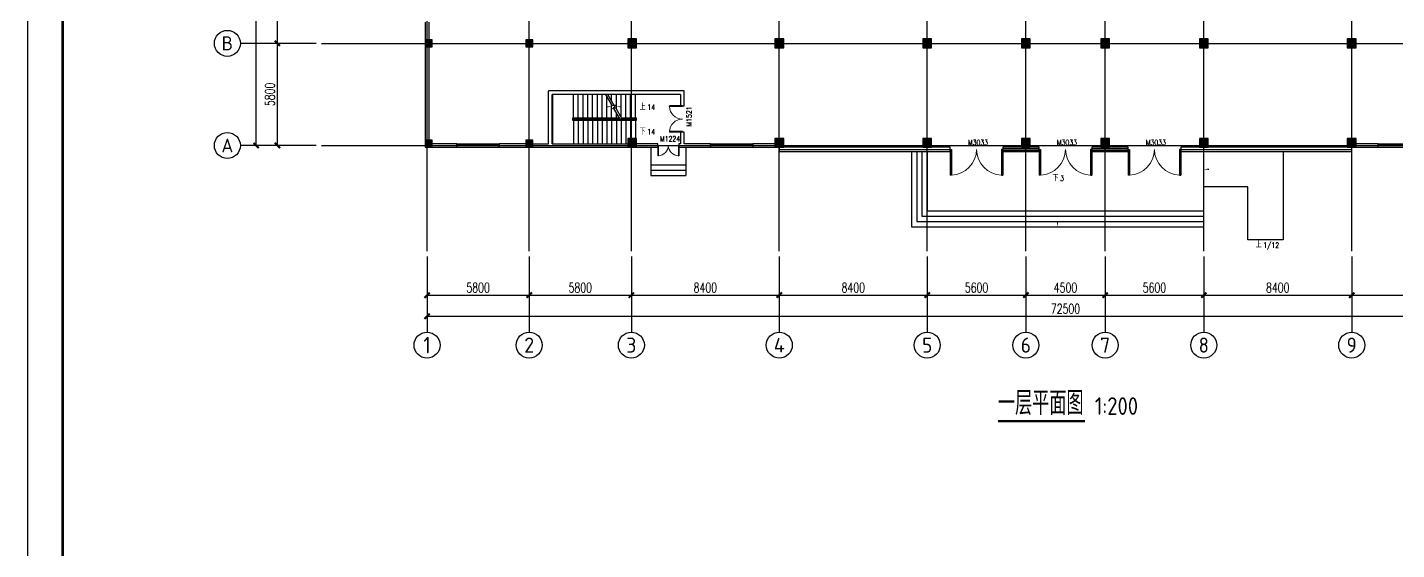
# Model space of a CAD drawing. Extents: x -1 to 1050000, y -900000 to 0.
# Drawn here: x -1 to 77741, y -275115 to -245457 of the extents above; entities that cross this region are included whole.
import ezdxf
from ezdxf.enums import TextEntityAlignment as Align

# ---------------------------------------------------------------- set-up
doc = ezdxf.new("R2010")
doc.units = 0
doc.header["$LTSCALE"] = 1000
doc.header["$MEASUREMENT"] = 0
for name, color, linetype in [('AXIS', 3, 'Continuous'), ('AXIS_TEXT', 7, 'Continuous'), ('COLUMN', 9, 'Continuous'), ('CURTWALL', 4, 'Continuous'), ('DIM_SYMB', 3, 'Continuous'), ('G-ANNO-TTLB-THIN', 151, 'Continuous'), ('PUB_HATCH', 8, 'Continuous'), ('PUB_TEXT', 7, 'Continuous'), ('STAIR', 2, 'Continuous'), ('WALL', 9, 'Continuous'), ('WINDOW', 4, 'Continuous'), ('WINDOW_TEXT', 7, 'Continuous')]:
    doc.layers.add(name, color=color, linetype=linetype)
doc.layers.add('DOTE', color=1, linetype='Continuous', plot=False)
doc.layers.add('G-ANNO-TTLB-WIDE', color=214, linetype='Continuous', lineweight=100)
doc.styles.add('_TCH_AXIS', font='tssdeng.shx', dxfattribs={"bigfont": 'GBCBIG.shx'})
doc.styles.add('_TCH_DIM', font='SIMPLEX', dxfattribs={"bigfont": 'GBCBIG'})
doc.styles.add('_TCH_DIM_T3', font='SIMPLEX', dxfattribs={"width": 0.705882, "bigfont": 'GBCBIG'})
doc.styles.add('_TCH_WINDOW', font='SIMPLEX', dxfattribs={"bigfont": 'GBCBIG'})
doc.styles.add('COMPLEX', font='COMPLEX')
doc.styles.get("Standard").update_dxf_attribs({"font": 'gbenor.shx', "bigfont": 'gbcbig.shx'})
doc.dimstyles.new('_TCH_ARCH&&100', dxfattribs={"dimtxt": 297.5, "dimasz": 100, "dimexe": 250, "dimexo": 300, "dimgap": 126.25, "dimtad": 1, "dimdec": 0, "dimzin": 0, "dimdsep": 46, "dimtxsty": '_TCH_DIM_T3', "dimblk": 'ARCHTICK', "dimcen": 0.09, "dimclrt": 7, "dimazin": 2, "dimtfac": 1, "dimtdec": 0, "dimtix": 1, "dimtmove": 2, "dimatfit": 3, "dimfxl": 1, "dimtolj": 1, "dimtzin": 0, "dimarcsym": 0})

# ---------------------------------------------------------------- blocks, each defined once
blk = doc.blocks.new('_ArchTick')
at = {"color": 0, "linetype": 'ByBlock', "const_width": 0.4}
blk.add_lwpolyline([(-0.5, -0.5), (0.5, 0.5)], dxfattribs=at)
blk = doc.blocks.new('*D67')
at = {"layer": 'AXIS', "color": 0, "lineweight": -2, "transparency": 16777216}
for p, q in [((16391, -246363), (13941, -246363)), ((14191, -252163), (14191, -246363)), ((16391, -252163), (13941, -252163))]:
    blk.add_line(p, q, dxfattribs=at)
at = {"layer": 'Defpoints', "color": 0, "transparency": 16777216}
for p in [(14191, -246363), (16691, -246363), (16691, -252163)]:
    blk.add_point(p, dxfattribs=at)
at = {"layer": 'AXIS', "color": 0, "lineweight": -2, "transparency": 16777216, "xscale": 300, "yscale": 300, "zscale": 300}
for p, rotation in [((14191, -246363), 90), ((14191, -252163), 270)]:
    blk.add_blockref('_ArchTick', p, dxfattribs=dict(at, rotation=rotation))
at = {"layer": 'AXIS', "color": 7, "transparency": 16777216, "insert": (13766, -249263), "char_height": 550, "attachment_point": 5, "rotation": 90, "style": '_TCH_DIM_T3'}
blk.add_mtext('\\A1;5800', dxfattribs=at)
blk = doc.blocks.new('*D68')
at = {"layer": 'AXIS', "color": 0, "lineweight": -2, "transparency": 16777216}
for p, q in [((16391, -240563), (13941, -240563)), ((14191, -246363), (14191, -240563)), ((16391, -246363), (13941, -246363))]:
    blk.add_line(p, q, dxfattribs=at)
at = {"layer": 'Defpoints', "color": 0, "transparency": 16777216}
for p in [(14191, -240563), (16691, -240563), (16691, -246363)]:
    blk.add_point(p, dxfattribs=at)
at = {"layer": 'AXIS', "color": 0, "lineweight": -2, "transparency": 16777216, "xscale": 300, "yscale": 300, "zscale": 300}
for p, rotation in [((14191, -240563), 90), ((14191, -246363), 270)]:
    blk.add_blockref('_ArchTick', p, dxfattribs=dict(at, rotation=rotation))
at = {"layer": 'AXIS', "color": 7, "transparency": 16777216, "insert": (13766, -243463), "char_height": 550, "attachment_point": 5, "rotation": 90, "style": '_TCH_DIM_T3'}
blk.add_mtext('\\A1;5800', dxfattribs=at)
blk = doc.blocks.new('*D99')
at = {"layer": 'AXIS', "color": 0, "lineweight": -2, "transparency": 16777216}
for p, q in [((15991, -210863), (12741, -210863)), ((12991, -252163), (12991, -210863)), ((15991, -252163), (12741, -252163))]:
    blk.add_line(p, q, dxfattribs=at)
at = {"layer": 'Defpoints', "color": 0, "transparency": 16777216}
for p in [(12991, -210863), (16291, -210863), (16291, -252163)]:
    blk.add_point(p, dxfattribs=at)
at = {"layer": 'AXIS', "color": 0, "lineweight": -2, "transparency": 16777216, "xscale": 300, "yscale": 300, "zscale": 300}
for p, rotation in [((12991, -210863), 90), ((12991, -252163), 270)]:
    blk.add_blockref('_ArchTick', p, dxfattribs=dict(at, rotation=rotation))
at = {"layer": 'AXIS', "color": 7, "transparency": 16777216, "insert": (12566, -231513), "char_height": 550, "attachment_point": 5, "rotation": 90, "style": '_TCH_DIM_T3'}
blk.add_mtext('\\A1;41300', dxfattribs=at)
blk = doc.blocks.new('_AXISO')
blk.add_circle((0, 0), 0.5)
at = {"layer": 'AXIS_TEXT', "style": 'COMPLEX', "width": 1.041667}
blk.add_attdef('A', text='', height=0.56, dxfattribs=at).set_placement((-0.25, -0.28), (0.25, -0.28), align=Align.FIT)
blk = doc.blocks.new('*D100')
at = {"layer": 'AXIS', "color": 0, "lineweight": -2, "transparency": 16777216}
for p, q in [((22691, -258463), (22691, -260913)), ((28491, -258463), (28491, -260913)), ((22691, -260663), (28491, -260663))]:
    blk.add_line(p, q, dxfattribs=at)
at = {"layer": 'Defpoints', "color": 0, "transparency": 16777216}
for p in [(22691, -258163), (28491, -258163), (28491, -260663)]:
    blk.add_point(p, dxfattribs=at)
at = {"layer": 'AXIS', "color": 0, "lineweight": -2, "transparency": 16777216, "xscale": 300, "yscale": 300, "zscale": 300, "rotation": 180}
blk.add_blockref('_ArchTick', (22691, -260663), dxfattribs=at)
at = {"layer": 'AXIS', "color": 0, "lineweight": -2, "transparency": 16777216, "xscale": 300, "yscale": 300, "zscale": 300}
blk.add_blockref('_ArchTick', (28491, -260663), dxfattribs=at)
at = {"layer": 'AXIS', "color": 7, "transparency": 16777216, "insert": (25591, -260238), "char_height": 550, "attachment_point": 5, "style": '_TCH_DIM_T3'}
blk.add_mtext('\\A1;5800', dxfattribs=at)
blk = doc.blocks.new('*D101')
at = {"layer": 'AXIS', "color": 0, "lineweight": -2, "transparency": 16777216}
for p, q in [((28491, -258463), (28491, -260913)), ((34291, -258463), (34291, -260913)), ((28491, -260663), (34291, -260663))]:
    blk.add_line(p, q, dxfattribs=at)
at = {"layer": 'Defpoints', "color": 0, "transparency": 16777216}
for p in [(28491, -258163), (34291, -258163), (34291, -260663)]:
    blk.add_point(p, dxfattribs=at)
at = {"layer": 'AXIS', "color": 0, "lineweight": -2, "transparency": 16777216, "xscale": 300, "yscale": 300, "zscale": 300, "rotation": 180}
blk.add_blockref('_ArchTick', (28491, -260663), dxfattribs=at)
at = {"layer": 'AXIS', "color": 0, "lineweight": -2, "transparency": 16777216, "xscale": 300, "yscale": 300, "zscale": 300}
blk.add_blockref('_ArchTick', (34291, -260663), dxfattribs=at)
at = {"layer": 'AXIS', "color": 7, "transparency": 16777216, "insert": (31391, -260238), "char_height": 550, "attachment_point": 5, "style": '_TCH_DIM_T3'}
blk.add_mtext('\\A1;5800', dxfattribs=at)
blk = doc.blocks.new('*D102')
at = {"layer": 'AXIS', "color": 0, "lineweight": -2, "transparency": 16777216}
for p, q in [((34291, -258463), (34291, -260913)), ((42691, -258463), (42691, -260913)), ((34291, -260663), (42691, -260663))]:
    blk.add_line(p, q, dxfattribs=at)
at = {"layer": 'Defpoints', "color": 0, "transparency": 16777216}
for p in [(34291, -258163), (42691, -258163), (42691, -260663)]:
    blk.add_point(p, dxfattribs=at)
at = {"layer": 'AXIS', "color": 0, "lineweight": -2, "transparency": 16777216, "xscale": 300, "yscale": 300, "zscale": 300, "rotation": 180}
blk.add_blockref('_ArchTick', (34291, -260663), dxfattribs=at)
at = {"layer": 'AXIS', "color": 0, "lineweight": -2, "transparency": 16777216, "xscale": 300, "yscale": 300, "zscale": 300}
blk.add_blockref('_ArchTick', (42691, -260663), dxfattribs=at)
at = {"layer": 'AXIS', "color": 7, "transparency": 16777216, "insert": (38491, -260238), "char_height": 550, "attachment_point": 5, "style": '_TCH_DIM_T3'}
blk.add_mtext('\\A1;8400', dxfattribs=at)
blk = doc.blocks.new('*D74')
at = {"layer": 'AXIS', "color": 0, "lineweight": -2, "transparency": 16777216}
for p, q in [((42691, -258463), (42691, -260913)), ((51091, -258463), (51091, -260913)), ((42691, -260663), (51091, -260663))]:
    blk.add_line(p, q, dxfattribs=at)
at = {"layer": 'Defpoints', "color": 0, "transparency": 16777216}
for p in [(42691, -258163), (51091, -258163), (51091, -260663)]:
    blk.add_point(p, dxfattribs=at)
at = {"layer": 'AXIS', "color": 0, "lineweight": -2, "transparency": 16777216, "xscale": 300, "yscale": 300, "zscale": 300, "rotation": 180}
blk.add_blockref('_ArchTick', (42691, -260663), dxfattribs=at)
at = {"layer": 'AXIS', "color": 0, "lineweight": -2, "transparency": 16777216, "xscale": 300, "yscale": 300, "zscale": 300}
blk.add_blockref('_ArchTick', (51091, -260663), dxfattribs=at)
at = {"layer": 'AXIS', "color": 7, "transparency": 16777216, "insert": (46891, -260238), "char_height": 550, "attachment_point": 5, "style": '_TCH_DIM_T3'}
blk.add_mtext('\\A1;8400', dxfattribs=at)
blk = doc.blocks.new('*D75')
at = {"layer": 'AXIS', "color": 0, "lineweight": -2, "transparency": 16777216}
for p, q in [((51091, -258463), (51091, -260913)), ((56691, -258463), (56691, -260913)), ((51091, -260663), (56691, -260663))]:
    blk.add_line(p, q, dxfattribs=at)
at = {"layer": 'Defpoints', "color": 0, "transparency": 16777216}
for p in [(51091, -258163), (56691, -258163), (56691, -260663)]:
    blk.add_point(p, dxfattribs=at)
at = {"layer": 'AXIS', "color": 0, "lineweight": -2, "transparency": 16777216, "xscale": 300, "yscale": 300, "zscale": 300, "rotation": 180}
blk.add_blockref('_ArchTick', (51091, -260663), dxfattribs=at)
at = {"layer": 'AXIS', "color": 0, "lineweight": -2, "transparency": 16777216, "xscale": 300, "yscale": 300, "zscale": 300}
blk.add_blockref('_ArchTick', (56691, -260663), dxfattribs=at)
at = {"layer": 'AXIS', "color": 7, "transparency": 16777216, "insert": (53891, -260238), "char_height": 550, "attachment_point": 5, "style": '_TCH_DIM_T3'}
blk.add_mtext('\\A1;5600', dxfattribs=at)
blk = doc.blocks.new('*D76')
at = {"layer": 'AXIS', "color": 0, "lineweight": -2, "transparency": 16777216}
for p, q in [((56691, -258463), (56691, -260913)), ((61191, -258463), (61191, -260913)), ((56691, -260663), (61191, -260663))]:
    blk.add_line(p, q, dxfattribs=at)
at = {"layer": 'Defpoints', "color": 0, "transparency": 16777216}
for p in [(56691, -258163), (61191, -258163), (61191, -260663)]:
    blk.add_point(p, dxfattribs=at)
at = {"layer": 'AXIS', "color": 0, "lineweight": -2, "transparency": 16777216, "xscale": 300, "yscale": 300, "zscale": 300, "rotation": 180}
blk.add_blockref('_ArchTick', (56691, -260663), dxfattribs=at)
at = {"layer": 'AXIS', "color": 0, "lineweight": -2, "transparency": 16777216, "xscale": 300, "yscale": 300, "zscale": 300}
blk.add_blockref('_ArchTick', (61191, -260663), dxfattribs=at)
at = {"layer": 'AXIS', "color": 7, "transparency": 16777216, "insert": (58941, -260238), "char_height": 550, "attachment_point": 5, "style": '_TCH_DIM_T3'}
blk.add_mtext('\\A1;4500', dxfattribs=at)
blk = doc.blocks.new('*D77')
at = {"layer": 'AXIS', "color": 0, "lineweight": -2, "transparency": 16777216}
for p, q in [((61191, -258463), (61191, -260913)), ((66791, -258463), (66791, -260913)), ((61191, -260663), (66791, -260663))]:
    blk.add_line(p, q, dxfattribs=at)
at = {"layer": 'Defpoints', "color": 0, "transparency": 16777216}
for p in [(61191, -258163), (66791, -258163), (66791, -260663)]:
    blk.add_point(p, dxfattribs=at)
at = {"layer": 'AXIS', "color": 0, "lineweight": -2, "transparency": 16777216, "xscale": 300, "yscale": 300, "zscale": 300, "rotation": 180}
blk.add_blockref('_ArchTick', (61191, -260663), dxfattribs=at)
at = {"layer": 'AXIS', "color": 0, "lineweight": -2, "transparency": 16777216, "xscale": 300, "yscale": 300, "zscale": 300}
blk.add_blockref('_ArchTick', (66791, -260663), dxfattribs=at)
at = {"layer": 'AXIS', "color": 7, "transparency": 16777216, "insert": (63991, -260238), "char_height": 550, "attachment_point": 5, "style": '_TCH_DIM_T3'}
blk.add_mtext('\\A1;5600', dxfattribs=at)
blk = doc.blocks.new('*D78')
at = {"layer": 'AXIS', "color": 0, "lineweight": -2, "transparency": 16777216}
for p, q in [((66791, -258463), (66791, -260913)), ((75191, -258463), (75191, -260913)), ((66791, -260663), (75191, -260663))]:
    blk.add_line(p, q, dxfattribs=at)
at = {"layer": 'Defpoints', "color": 0, "transparency": 16777216}
for p in [(66791, -258163), (75191, -258163), (75191, -260663)]:
    blk.add_point(p, dxfattribs=at)
at = {"layer": 'AXIS', "color": 0, "lineweight": -2, "transparency": 16777216, "xscale": 300, "yscale": 300, "zscale": 300, "rotation": 180}
blk.add_blockref('_ArchTick', (66791, -260663), dxfattribs=at)
at = {"layer": 'AXIS', "color": 0, "lineweight": -2, "transparency": 16777216, "xscale": 300, "yscale": 300, "zscale": 300}
blk.add_blockref('_ArchTick', (75191, -260663), dxfattribs=at)
at = {"layer": 'AXIS', "color": 7, "transparency": 16777216, "insert": (70991, -260238), "char_height": 550, "attachment_point": 5, "style": '_TCH_DIM_T3'}
blk.add_mtext('\\A1;8400', dxfattribs=at)
blk = doc.blocks.new('*D79')
at = {"layer": 'AXIS', "color": 0, "lineweight": -2, "transparency": 16777216}
for p, q in [((75191, -258463), (75191, -260913)), ((83591, -258463), (83591, -260913)), ((75191, -260663), (83591, -260663))]:
    blk.add_line(p, q, dxfattribs=at)
at = {"layer": 'Defpoints', "color": 0, "transparency": 16777216}
for p in [(75191, -258163), (83591, -258163), (83591, -260663)]:
    blk.add_point(p, dxfattribs=at)
at = {"layer": 'AXIS', "color": 0, "lineweight": -2, "transparency": 16777216, "xscale": 300, "yscale": 300, "zscale": 300, "rotation": 180}
blk.add_blockref('_ArchTick', (75191, -260663), dxfattribs=at)
at = {"layer": 'AXIS', "color": 0, "lineweight": -2, "transparency": 16777216, "xscale": 300, "yscale": 300, "zscale": 300}
blk.add_blockref('_ArchTick', (83591, -260663), dxfattribs=at)
at = {"layer": 'AXIS', "color": 7, "transparency": 16777216, "insert": (79391, -260238), "char_height": 550, "attachment_point": 5, "style": '_TCH_DIM_T3'}
blk.add_mtext('\\A1;8400', dxfattribs=at)
blk = doc.blocks.new('*D82')
at = {"layer": 'AXIS', "color": 0, "lineweight": -2, "transparency": 16777216}
for p, q in [((22691, -258863), (22691, -262113)), ((95191, -258863), (95191, -262113)), ((22691, -261863), (95191, -261863))]:
    blk.add_line(p, q, dxfattribs=at)
at = {"layer": 'Defpoints', "color": 0, "transparency": 16777216}
for p in [(22691, -258563), (95191, -258563), (95191, -261863)]:
    blk.add_point(p, dxfattribs=at)
at = {"layer": 'AXIS', "color": 0, "lineweight": -2, "transparency": 16777216, "xscale": 300, "yscale": 300, "zscale": 300, "rotation": 180}
blk.add_blockref('_ArchTick', (22691, -261863), dxfattribs=at)
at = {"layer": 'AXIS', "color": 0, "lineweight": -2, "transparency": 16777216, "xscale": 300, "yscale": 300, "zscale": 300}
blk.add_blockref('_ArchTick', (95191, -261863), dxfattribs=at)
at = {"layer": 'AXIS', "color": 7, "transparency": 16777216, "insert": (58941, -261438), "char_height": 550, "attachment_point": 5, "style": '_TCH_DIM_T3'}
blk.add_mtext('\\A1;72500', dxfattribs=at)
blk = doc.blocks.new('_FZH')
blk.add_lwpolyline([(-0.5, -0.5), (0.5, -0.5), (0.5, 0.5), (-0.5, 0.5)], close=True)
at = {"layer": 'PUB_HATCH'}
blk.add_solid([(-0.5, -0.5), (0.5, -0.5), (-0.5, 0.5), (0.5, 0.5)], dxfattribs=at)
blk = doc.blocks.new('$DorLib2D$00000002')
for p, q in [((-0.5, 0), (-0.5, 0.4875)), ((-0.475, 0.4875), (-0.5, 0.4875)), ((-0.475, 0), (-0.475, 0.4875)), ((0.475, 0), (0.475, 0.4875)), ((0.475, 0.4875), (0.5, 0.4875)), ((0.5, 0), (0.5, 0.4875)), ((-0.5, 0), (-0.475, 0)), ((0.5, 0), (0.475, 0))]:
    blk.add_line(p, q)
at = {"lineweight": 13}
for centre, start, end in [((-0.4875, 0), 0, 88.53072), ((0.4875, 0), 91.46928, 180)]:
    blk.add_arc(centre, 0.4875, start, end, dxfattribs=at)
blk = doc.blocks.new('$WINLIB2D$00000002')
at = {"color": 0}
for points in [[(-0.5, 0.5), (0.5, 0.5)], [(-0.5, 0.5), (-0.5, -0.5)], [(0.5, 0.5), (0.5, -0.5)], [(0.5, 0), (-0.5, 0)], [(-0.5, -0.5), (0.5, -0.5)]]:
    blk.add_lwpolyline(points, dxfattribs=at)

msp = doc.modelspace()

# ---------------------------------------------------------------- linework, layer by layer
msp.add_line((0, 0), (0, -900000))
at = {"layer": 'AXIS'}
for p, q in [((16090.6, -246363.26), (12090.6, -246363.26)), ((16090.6, -252163.26), (12090.6, -252163.26)), ((22690.6, -258763.26), (22690.6, -262763.26)), ((28490.6, -258763.26), (28490.6, -262763.26)), ((34290.6, -258763.26), (34290.6, -262763.26)), ((42690.6, -258763.26), (42690.6, -262763.26)), ((51090.6, -258763.26), (51090.6, -262763.26)), ((56690.6, -258763.26), (56690.6, -262763.26)), ((61190.6, -258763.26), (61190.6, -262763.26)), ((66790.6, -258763.26), (66790.6, -262763.26)), ((75190.6, -258763.26), (75190.6, -262763.26))]:
    msp.add_line(p, q, dxfattribs=at)
at = {"layer": 'CURTWALL'}
for p, q in [((52390.6, -252263.26), (42690.6, -252263.26)), ((42690.6, -252263.26), (42690.6, -252503.26)), ((42690.6, -252383.26), (52390.6, -252383.26)), ((42690.6, -252503.26), (52390.6, -252503.26)), ((52390.6, -252503.26), (52390.6, -252263.26)), ((57440.6, -252263.26), (55390.6, -252263.26)), ((55390.6, -252263.26), (55390.6, -252503.26)), ((55390.6, -252343.26), (57440.6, -252343.26)), ((55390.6, -252423.26), (57440.6, -252423.26)), ((55390.6, -252503.26), (57440.6, -252503.26)), ((57440.6, -252503.26), (57440.6, -252263.26)), ((62490.6, -252263.26), (60440.6, -252263.26)), ((60440.6, -252263.26), (60440.6, -252503.26)), ((60440.6, -252343.26), (62490.6, -252343.26)), ((60440.6, -252423.26), (62490.6, -252423.26)), ((60440.6, -252503.26), (62490.6, -252503.26)), ((62490.6, -252503.26), (62490.6, -252263.26)), ((75190.6, -252263.26), (65490.6, -252263.26)), ((65490.6, -252263.26), (65490.6, -252503.26)), ((65490.6, -252383.26), (75190.6, -252383.26)), ((65490.6, -252503.26), (75190.6, -252503.26)), ((75190.6, -252503.26), (75190.6, -252263.26))]:
    msp.add_line(p, q, dxfattribs=at)
at = {"layer": 'DIM_SYMB'}
for points in [[(34655.6, -251363.26, 0, 0, 0), (30410.6, -251363.26, 0, 0, 0), (30410.6, -249963.26, 0, 0, 0), (33170.6, -249963.26, 0, 80, 0), (32870.6, -249963.26, 0, 0, 0)], [(34655.6, -249963.26, 0, 0, 0), (33440.6, -249963.26, 0, 80, 0), (33740.6, -249963.26, 0, 0, 0)], [(70290.6, -257514.29, 0, 0, 0), (70290.6, -253514.29, 0, 0, 0), (66790.6, -253514.29, 0, 80, 0), (67090.6, -253514.29, 0, 0, 0)], [(58490.6, -254283.26, 0, 0, 0), (58490.6, -256783.26, 0, 80, 0), (58490.6, -256483.26, 0, 0, 0)]]:
    msp.add_lwpolyline(points, format="xyseb", dxfattribs=at)
at = {"layer": 'DIM_SYMB', "const_width": 140}
msp.add_lwpolyline([(55106.08, -267817.72), (60047.79, -267817.72)], dxfattribs=at)
at = {"layer": 'DOTE'}
for p, q in [((22690.6, -258163.26), (22690.6, -204863.26)), ((28490.6, -258163.26), (28490.6, -204863.26)), ((34290.6, -258163.26), (34290.6, -204863.26)), ((42690.6, -258163.26), (42690.6, -204863.26)), ((51090.6, -258163.26), (51090.6, -204863.26)), ((56690.6, -258163.26), (56690.6, -204863.26)), ((61190.6, -258163.26), (61190.6, -204863.26)), ((66790.6, -258163.26), (66790.6, -204863.26)), ((75190.6, -258163.26), (75190.6, -204863.26)), ((16690.6, -246363.26), (101190.6, -246363.26)), ((16690.6, -252163.26), (101190.6, -252163.26))]:
    msp.add_line(p, q, dxfattribs=at)
at = {"layer": 'G-ANNO-TTLB-THIN'}
msp.add_lwpolyline([(-0.53, -191800.03), (-0.53, -360000.03), (118799.47, -360000.03), (118799.47, -191800.03)], close=True, dxfattribs=at)
at = {"layer": 'G-ANNO-TTLB-WIDE'}
msp.add_lwpolyline([(116799.47, -196800.03), (1999.47, -196800.03), (1999.47, -358000.03), (116799.47, -358000.03)], close=True, dxfattribs=at)
at = {"layer": 'STAIR'}
for p, q in [((32843.72, -249263.26), (29810.6, -249263.26)), ((29810.6, -249263.26), (29810.6, -252063.26)), ((31010.6, -250603.26), (31010.6, -249263.26)), ((31280.6, -250603.26), (31280.6, -249263.26)), ((31550.6, -250603.26), (31550.6, -249263.26)), ((31820.6, -250603.26), (31820.6, -249263.26)), ((32090.6, -250603.26), (32090.6, -249263.26)), ((32360.6, -250603.26), (32360.6, -249263.26)), ((32630.6, -250603.26), (32630.6, -249263.26)), ((33220.66, -249916.14), (32843.72, -249263.26)), ((32900.6, -250603.26), (32900.6, -249361.78)), ((34520.6, -249263.26), (32959.19, -249263.26)), ((33320.66, -249889.34), (32959.19, -249263.26)), ((33170.6, -249629.43), (33170.6, -249263.26)), ((33440.6, -250097.08), (33440.6, -249263.26)), ((33710.6, -250564.74), (33710.6, -249263.26)), ((33980.6, -250603.26), (33980.6, -249263.26)), ((34250.6, -250603.26), (34250.6, -249263.26)), ((34520.6, -250603.26), (34520.6, -249263.26)), ((33170.6, -250603.26), (33170.6, -249829.43)), ((33401.06, -249867.8), (33220.66, -249916.14)), ((33228.16, -250073.84), (33401.06, -249867.8)), ((33400.52, -250027.66), (33228.16, -250073.84)), ((33652.01, -250663.26), (33300.52, -250054.46)), ((33767.48, -250663.26), (33400.52, -250027.66)), ((33440.6, -250603.26), (33440.6, -250297.08)), ((33617.37, -250603.26), (30950.6, -250603.26)), ((30950.6, -250603.26), (30950.6, -250723.26)), ((30950.6, -250723.26), (34580.6, -250723.26)), ((31010.6, -250663.26), (34520.6, -250663.26)), ((31010.6, -250663.26), (31010.6, -250663.26)), ((31010.6, -250723.26), (31010.6, -252063.26)), ((31280.6, -250723.26), (31280.6, -252063.26)), ((31550.6, -250723.26), (31550.6, -252063.26)), ((31820.6, -250723.26), (31820.6, -252063.26)), ((32090.6, -250723.26), (32090.6, -252063.26)), ((32360.6, -250723.26), (32360.6, -252063.26)), ((32630.6, -250723.26), (32630.6, -252063.26)), ((32900.6, -250723.26), (32900.6, -252063.26)), ((33170.6, -250723.26), (33170.6, -252063.26)), ((33440.6, -250723.26), (33440.6, -252063.26)), ((33710.6, -250723.26), (33710.6, -252063.26)), ((34580.6, -250603.26), (33732.84, -250603.26)), ((33980.6, -250723.26), (33980.6, -252063.26)), ((34250.6, -250723.26), (34250.6, -251763.26)), ((34520.6, -250663.26), (34520.6, -250663.26)), ((34520.6, -250723.26), (34520.6, -251763.26)), ((34580.6, -250723.26), (34580.6, -250603.26)), ((29810.6, -252063.26), (34090.6, -252063.26)), ((35390.6, -252263.26), (35390.6, -253863.26)), ((37390.6, -252263.26), (37390.6, -253863.26)), ((50190.6, -252503.26), (50190.6, -256783.26)), ((50490.6, -252503.26), (50490.6, -256483.26)), ((50790.6, -252503.26), (50790.6, -256183.26)), ((51090.6, -252503.26), (51090.6, -255883.26)), ((66790.6, -256783.26), (66790.6, -252383.26)), ((35390.6, -253263.26), (37390.6, -253263.26)), ((35390.6, -253563.26), (37390.6, -253563.26)), ((35390.6, -253863.26), (37390.6, -253863.26)), ((50490.6, -256483.26), (66790.6, -256483.26)), ((50790.6, -256183.26), (66790.6, -256183.26)), ((51090.6, -255883.26), (66790.6, -255883.26)), ((50190.6, -256783.26), (66790.6, -256783.26))]:
    msp.add_line(p, q, dxfattribs=at)
msp.add_lwpolyline([(66790.6, -252514.29), (71290.6, -252514.29), (71290.6, -257514.29), (69290.6, -257514.29), (69290.6, -254514.29), (66790.6, -254514.29)], dxfattribs=at)
msp.add_point((22690.6, -252163.26), dxfattribs=at)
at = {"layer": 'WALL'}
for p, q in [((22590.6, -245163.26), (22590.6, -246163.26)), ((22790.6, -245163.26), (22790.6, -246163.26)), ((22590.6, -246563.26), (22590.6, -251863.26)), ((22790.6, -246563.26), (22790.6, -251863.26)), ((37290.6, -249063.26), (29590.6, -249063.26)), ((29590.6, -252063.26), (29590.6, -249063.26)), ((37090.6, -249263.26), (29790.6, -249263.26)), ((29790.6, -252063.26), (29790.6, -249263.26)), ((37090.6, -249263.26), (37090.6, -249913.26)), ((37290.6, -249913.26), (37290.6, -249063.26)), ((37090.6, -249913.26), (37290.6, -249913.26)), ((37290.6, -251413.26), (37090.6, -251413.26)), ((37090.6, -251413.26), (37090.6, -252063.26)), ((37290.6, -252063.26), (37290.6, -251413.26)), ((24390.6, -252063.26), (22990.6, -252063.26)), ((22990.6, -252263.26), (24390.6, -252263.26)), ((24390.6, -252263.26), (24390.6, -252063.26)), ((28290.6, -252063.26), (26790.6, -252063.26)), ((26790.6, -252063.26), (26790.6, -252263.26)), ((26790.6, -252263.26), (28290.6, -252263.26)), ((28690.6, -252063.26), (29590.6, -252063.26)), ((28690.6, -252263.26), (34090.6, -252263.26)), ((29790.6, -252063.26), (34090.6, -252063.26)), ((35790.6, -252063.26), (34590.6, -252063.26)), ((34590.6, -252263.26), (35790.6, -252263.26)), ((35790.6, -252263.26), (35790.6, -252063.26)), ((37090.6, -252063.26), (36990.6, -252063.26)), ((36990.6, -252063.26), (36990.6, -252263.26)), ((36990.6, -252263.26), (38790.6, -252263.26)), ((38790.6, -252063.26), (37290.6, -252063.26)), ((38790.6, -252263.26), (38790.6, -252063.26)), ((42440.6, -252063.26), (41190.6, -252063.26)), ((41190.6, -252063.26), (41190.6, -252263.26)), ((41190.6, -252263.26), (42440.6, -252263.26)), ((76690.6, -252063.26), (75440.6, -252063.26)), ((75440.6, -252263.26), (76690.6, -252263.26)), ((76690.6, -252263.26), (76690.6, -252063.26))]:
    msp.add_line(p, q, dxfattribs=at)

# ---------------------------------------------------------------- block references
at = {"layer": 'AXIS'}
ref = msp.add_blockref('_AXISO', (11352.34, -246363.26), dxfattribs=dict(at, xscale=1476.510067114094, yscale=1476.510067114094, zscale=1476.510067114094))
ref.add_attrib('A', 'B', dxfattribs={"layer": 'AXIS_TEXT', "height": 803.33, "style": '_TCH_AXIS', "width": 1.503401}).set_placement((11027.19, -246764.92), (11677.5, -246764.92), align=Align.FIT)
ref = msp.add_blockref('_AXISO', (11352.34, -252163.26), dxfattribs=dict(at, xscale=1476.510067114094, yscale=1476.510067114094, zscale=1476.510067114094))
ref.add_attrib('A', 'A', dxfattribs={"layer": 'AXIS_TEXT', "height": 784.74, "style": '_TCH_AXIS', "width": 1.392857}).set_placement((11016.03, -252555.62), (11688.66, -252555.62), align=Align.FIT)
ref = msp.add_blockref('_AXISO', (22690.6, -263501.51), dxfattribs=dict(at, xscale=1476.510067114094, yscale=1476.510067114094, zscale=1476.510067114094))
ref.add_attrib('A', '1', dxfattribs={"layer": 'AXIS_TEXT', "height": 949.99, "style": '_TCH_AXIS', "width": 2.228571}).set_placement((22487.03, -263976.51), (22894.17, -263976.51), align=Align.FIT)
ref = msp.add_blockref('_AXISO', (28490.6, -263501.51), dxfattribs=dict(at, xscale=1476.510067114094, yscale=1476.510067114094, zscale=1476.510067114094))
ref.add_attrib('A', '2', dxfattribs={"layer": 'AXIS_TEXT', "height": 859.97, "style": '_TCH_AXIS', "width": 1.238095}).set_placement((28203.94, -263931.5), (28777.25, -263931.5), align=Align.FIT)
ref = msp.add_blockref('_AXISO', (34290.6, -263501.51), dxfattribs=dict(at, xscale=1476.510067114094, yscale=1476.510067114094, zscale=1476.510067114094))
ref.add_attrib('A', '3', dxfattribs={"layer": 'AXIS_TEXT', "height": 859.97, "style": '_TCH_AXIS', "width": 1.238095}).set_placement((34003.94, -263931.5), (34577.25, -263931.5), align=Align.FIT)
ref = msp.add_blockref('_AXISO', (42690.6, -263501.51), dxfattribs=dict(at, xscale=1476.510067114094, yscale=1476.510067114094, zscale=1476.510067114094))
ref.add_attrib('A', '4', dxfattribs={"layer": 'AXIS_TEXT', "height": 822.12, "style": '_TCH_AXIS', "width": 1.320635}).set_placement((42377.41, -263912.57), (43003.79, -263912.57), align=Align.FIT)
ref = msp.add_blockref('_AXISO', (51090.6, -263501.51), dxfattribs=dict(at, xscale=1476.510067114094, yscale=1476.510067114094, zscale=1476.510067114094))
ref.add_attrib('A', '5', dxfattribs={"layer": 'AXIS_TEXT', "height": 859.97, "style": '_TCH_AXIS', "width": 1.238095}).set_placement((50803.94, -263931.5), (51377.25, -263931.5), align=Align.FIT)
ref = msp.add_blockref('_AXISO', (56690.6, -263501.51), dxfattribs=dict(at, xscale=1476.510067114094, yscale=1476.510067114094, zscale=1476.510067114094))
ref.add_attrib('A', '6', dxfattribs={"layer": 'AXIS_TEXT', "height": 859.97, "style": '_TCH_AXIS', "width": 1.333333}).set_placement((56403.94, -263931.5), (56977.25, -263931.5), align=Align.FIT)
ref = msp.add_blockref('_AXISO', (61190.6, -263501.51), dxfattribs=dict(at, xscale=1476.510067114094, yscale=1476.510067114094, zscale=1476.510067114094))
ref.add_attrib('A', '7', dxfattribs={"layer": 'AXIS_TEXT', "height": 859.97, "style": '_TCH_AXIS', "width": 1.238095}).set_placement((60903.94, -263931.5), (61477.25, -263931.5), align=Align.FIT)
ref = msp.add_blockref('_AXISO', (66790.6, -263501.51), dxfattribs=dict(at, xscale=1476.510067114094, yscale=1476.510067114094, zscale=1476.510067114094))
ref.add_attrib('A', '8', dxfattribs={"layer": 'AXIS_TEXT', "height": 859.97, "style": '_TCH_AXIS', "width": 1.238095}).set_placement((66503.94, -263931.5), (67077.25, -263931.5), align=Align.FIT)
ref = msp.add_blockref('_AXISO', (75190.6, -263501.51), dxfattribs=dict(at, xscale=1476.510067114094, yscale=1476.510067114094, zscale=1476.510067114094))
ref.add_attrib('A', '9', dxfattribs={"layer": 'AXIS_TEXT', "height": 859.97, "style": '_TCH_AXIS', "width": 1.333333}).set_placement((74903.94, -263931.5), (75477.25, -263931.5), align=Align.FIT)
at = {"layer": 'COLUMN'}
for p, xscale, yscale, zscale in [((22790.6, -246363.26), 400, 400, 400), ((28490.6, -246363.26), 400, 400, 400), ((34340.6, -246363.26), 500, 500, 500), ((42690.6, -246363.26), 500, 500, 500), ((51090.6, -246363.26), 500, 500, 500), ((56690.6, -246363.26), 500, 500, 500), ((61190.6, -246363.26), 500, 500, 500), ((66790.6, -246363.26), 500, 500, 500), ((75190.6, -246363.26), 500, 500, 500), ((22790.6, -252063.26), 400, 400, 400), ((28490.6, -252063.26), 400, 400, 400), ((34340.6, -252013.26), 500, 500, 500), ((42690.6, -252013.26), 500, 500, 500), ((51090.6, -252013.26), 500, 500, 500), ((56690.6, -252013.26), 500, 500, 500), ((61190.6, -252013.26), 500, 500, 500), ((66790.6, -252013.26), 500, 500, 500), ((75190.6, -252013.26), 500, 500, 500)]:
    msp.add_blockref('_FZH', p, dxfattribs=dict(at, xscale=xscale, yscale=yscale, zscale=zscale))
at = {"layer": 'WINDOW'}
ref = msp.add_blockref('$DorLib2D$00000002', (37190.6, -250663.26), dxfattribs=dict(at, xscale=1500, yscale=1500, zscale=1500, rotation=90))
ref.add_attrib('A', 'M1521', (37714.35, -251088.26), dxfattribs={"layer": 'WINDOW_TEXT', "height": 297.5, "rotation": 90, "style": '_TCH_WINDOW', "width": 0.705882})
ref = msp.add_blockref('$DorLib2D$00000002', (36390.6, -252163.26), dxfattribs=dict(at, xscale=1200, yscale=-1200, zscale=1200))
ref.add_attrib('A', 'M1224', (35915.6, -251937.01), dxfattribs={"layer": 'WINDOW_TEXT', "height": 297.5, "style": '_TCH_WINDOW', "width": 0.705882})
ref = msp.add_blockref('$DorLib2D$00000002', (53890.6, -252383.26), dxfattribs=dict(at, xscale=3000, yscale=-3000, zscale=3000))
ref.add_attrib('A', 'M3033', (53400.6, -252137.01), dxfattribs={"layer": 'WINDOW_TEXT', "height": 297.5, "style": '_TCH_WINDOW', "width": 0.705882})
ref = msp.add_blockref('$DorLib2D$00000002', (58940.6, -252383.26), dxfattribs=dict(at, xscale=3000, yscale=-3000, zscale=3000))
ref.add_attrib('A', 'M3033', (58450.6, -252137.01), dxfattribs={"layer": 'WINDOW_TEXT', "height": 297.5, "style": '_TCH_WINDOW', "width": 0.705882})
ref = msp.add_blockref('$DorLib2D$00000002', (63990.6, -252383.26), dxfattribs=dict(at, xscale=3000, yscale=-3000, zscale=3000))
ref.add_attrib('A', 'M3033', (63500.6, -252137.01), dxfattribs={"layer": 'WINDOW_TEXT', "height": 297.5, "style": '_TCH_WINDOW', "width": 0.705882})
at = {"layer": 'WINDOW', "xscale": 2400, "zscale": 2400}
for p, yscale in [((25590.6, -252163.26), -200), ((39990.6, -252163.26), 200)]:
    msp.add_blockref('$WINLIB2D$00000002', p, dxfattribs=dict(at, yscale=yscale))
at = {"layer": 'WINDOW', "xscale": -2400, "yscale": 200, "zscale": -2400, "rotation": 180}
msp.add_blockref('$WINLIB2D$00000002', (77890.6, -252163.26), dxfattribs=at)

# ---------------------------------------------------------------- texts
at = {"layer": 'PUB_TEXT', "style": '_TCH_DIM'}
for s, p in [('上', (34760.6, -250138.26)), ('下', (34760.6, -251538.26)), ('下', (58202.72, -254178.26)), ('上', (69732.72, -257969.29))]:
    msp.add_text(s, height=337.59, dxfattribs=at).set_placement(p)
at = {"layer": 'PUB_TEXT', "style": '_TCH_DIM', "width": 0.705882}
for s, p in [('14', (35196.34, -250138.26)), ('14', (35196.34, -251538.26)), ('3', (58638.47, -254178.26)), ('1/12', (70168.47, -257969.29))]:
    msp.add_text(s, height=297.5, dxfattribs=at).set_placement(p)
at = {"layer": 'PUB_TEXT'}
for s, height, p in [('一层平面图', 1350.355, (55106.08, -267463.26)), ('1:200', 1000, (60607.79, -267463.26))]:
    msp.add_text(s, height=height, dxfattribs=at).set_placement(p)

# ---------------------------------------------------------------- dimensions: what is measured, and where the dimension line sits
at = {"layer": 'AXIS'}
for p1, p2, distance, picture, middle in [((16290.6, -252163.26), (16290.6, -210863.26), 3300, '*D99', (12565.6, -231513.26)), ((16690.6, -246363.26), (16690.6, -240563.26), 2500, '*D68', (13765.6, -243463.26)), ((16690.6, -252163.26), (16690.6, -246363.26), 2500, '*D67', (13765.6, -249263.26)), ((22690.6, -258163.26), (28490.6, -258163.26), -2500, '*D100', (25590.6, -260238.26)), ((22690.6, -258563.26), (95190.6, -258563.26), -3300, '*D82', (58940.6, -261438.26)), ((28490.6, -258163.26), (34290.6, -258163.26), -2500, '*D101', (31390.6, -260238.26)), ((34290.6, -258163.26), (42690.6, -258163.26), -2500, '*D102', (38490.6, -260238.26)), ((42690.6, -258163.26), (51090.6, -258163.26), -2500, '*D74', (46890.6, -260238.26)), ((51090.6, -258163.26), (56690.6, -258163.26), -2500, '*D75', (53890.6, -260238.26)), ((56690.6, -258163.26), (61190.6, -258163.26), -2500, '*D76', (58940.6, -260238.26)), ((61190.6, -258163.26), (66790.6, -258163.26), -2500, '*D77', (63990.6, -260238.26)), ((66790.6, -258163.26), (75190.6, -258163.26), -2500, '*D78', (70990.6, -260238.26)), ((75190.6, -258163.26), (83590.6, -258163.26), -2500, '*D79', (79390.6, -260238.26))]:
    dim = msp.add_aligned_dim(p1=p1, p2=p2, distance=distance, dimstyle='_TCH_ARCH&&100', override={"dimtxt": 550, "dimasz": 300, "dimgap": 150}, dxfattribs=at)
    dim.commit()
    dim.dimension.update_dxf_attribs({"geometry": picture, "text_midpoint": middle})

doc.saveas('drawing.dxf')
